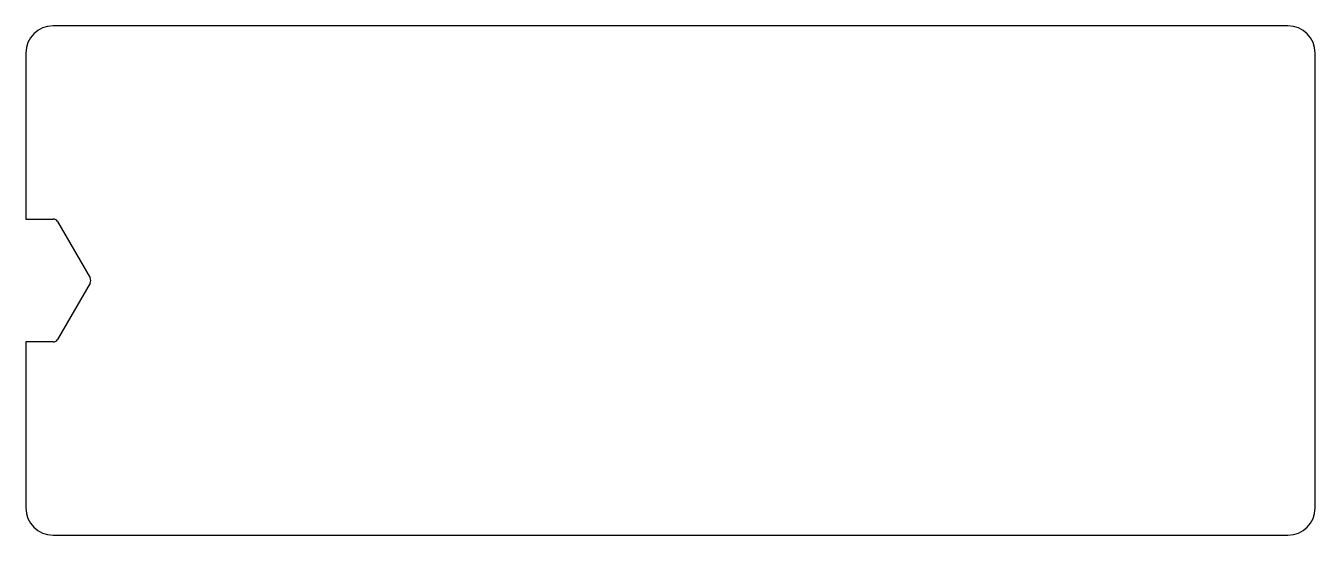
# Model space of a CAD drawing. Header units: inches. Extents: x 0.02 to 4.98, y 0.02 to 1.98.
import ezdxf

# ---------------------------------------------------------------- set-up
doc = ezdxf.new("R2010")
doc.units = ezdxf.units.IN
doc.layers.add('PAD_CUT', color=4, linetype='Continuous')

msp = doc.modelspace()

# ---------------------------------------------------------------- linework, layer by layer
at = {"layer": 'PAD_CUT'}
for p, q in [((4.875, 1.98), (0.125, 1.98)), ((0.02, 1.875), (0.02, 1.2365)), ((4.98, 0.125), (4.98, 1.875)), ((0.02, 1.2365), (0.125, 1.2365)), ((0.1423, 1.2265), (0.2673, 1.01)), ((0.2673, 0.99), (0.1423, 0.7735)), ((0.125, 0.7635), (0.02, 0.7635)), ((0.02, 0.7635), (0.02, 0.125)), ((0.125, 0.02), (4.875, 0.02))]:
    msp.add_line(p, q, dxfattribs=at)
for centre, radius, start, end in [((0.125, 1.875), 0.105, 90, 180), ((4.875, 1.875), 0.105, 0, 90), ((0.125, 1.2165), 0.02, 30.0007, 90), ((0.25, 1), 0.02, -30.0007, 30.0007), ((0.125, 0.7835), 0.02, -90, -30.0007), ((0.125, 0.125), 0.105, 180, 270), ((4.875, 0.125), 0.105, -90, 0)]:
    msp.add_arc(centre, radius, start, end, dxfattribs=at)

doc.saveas('drawing.dxf')
